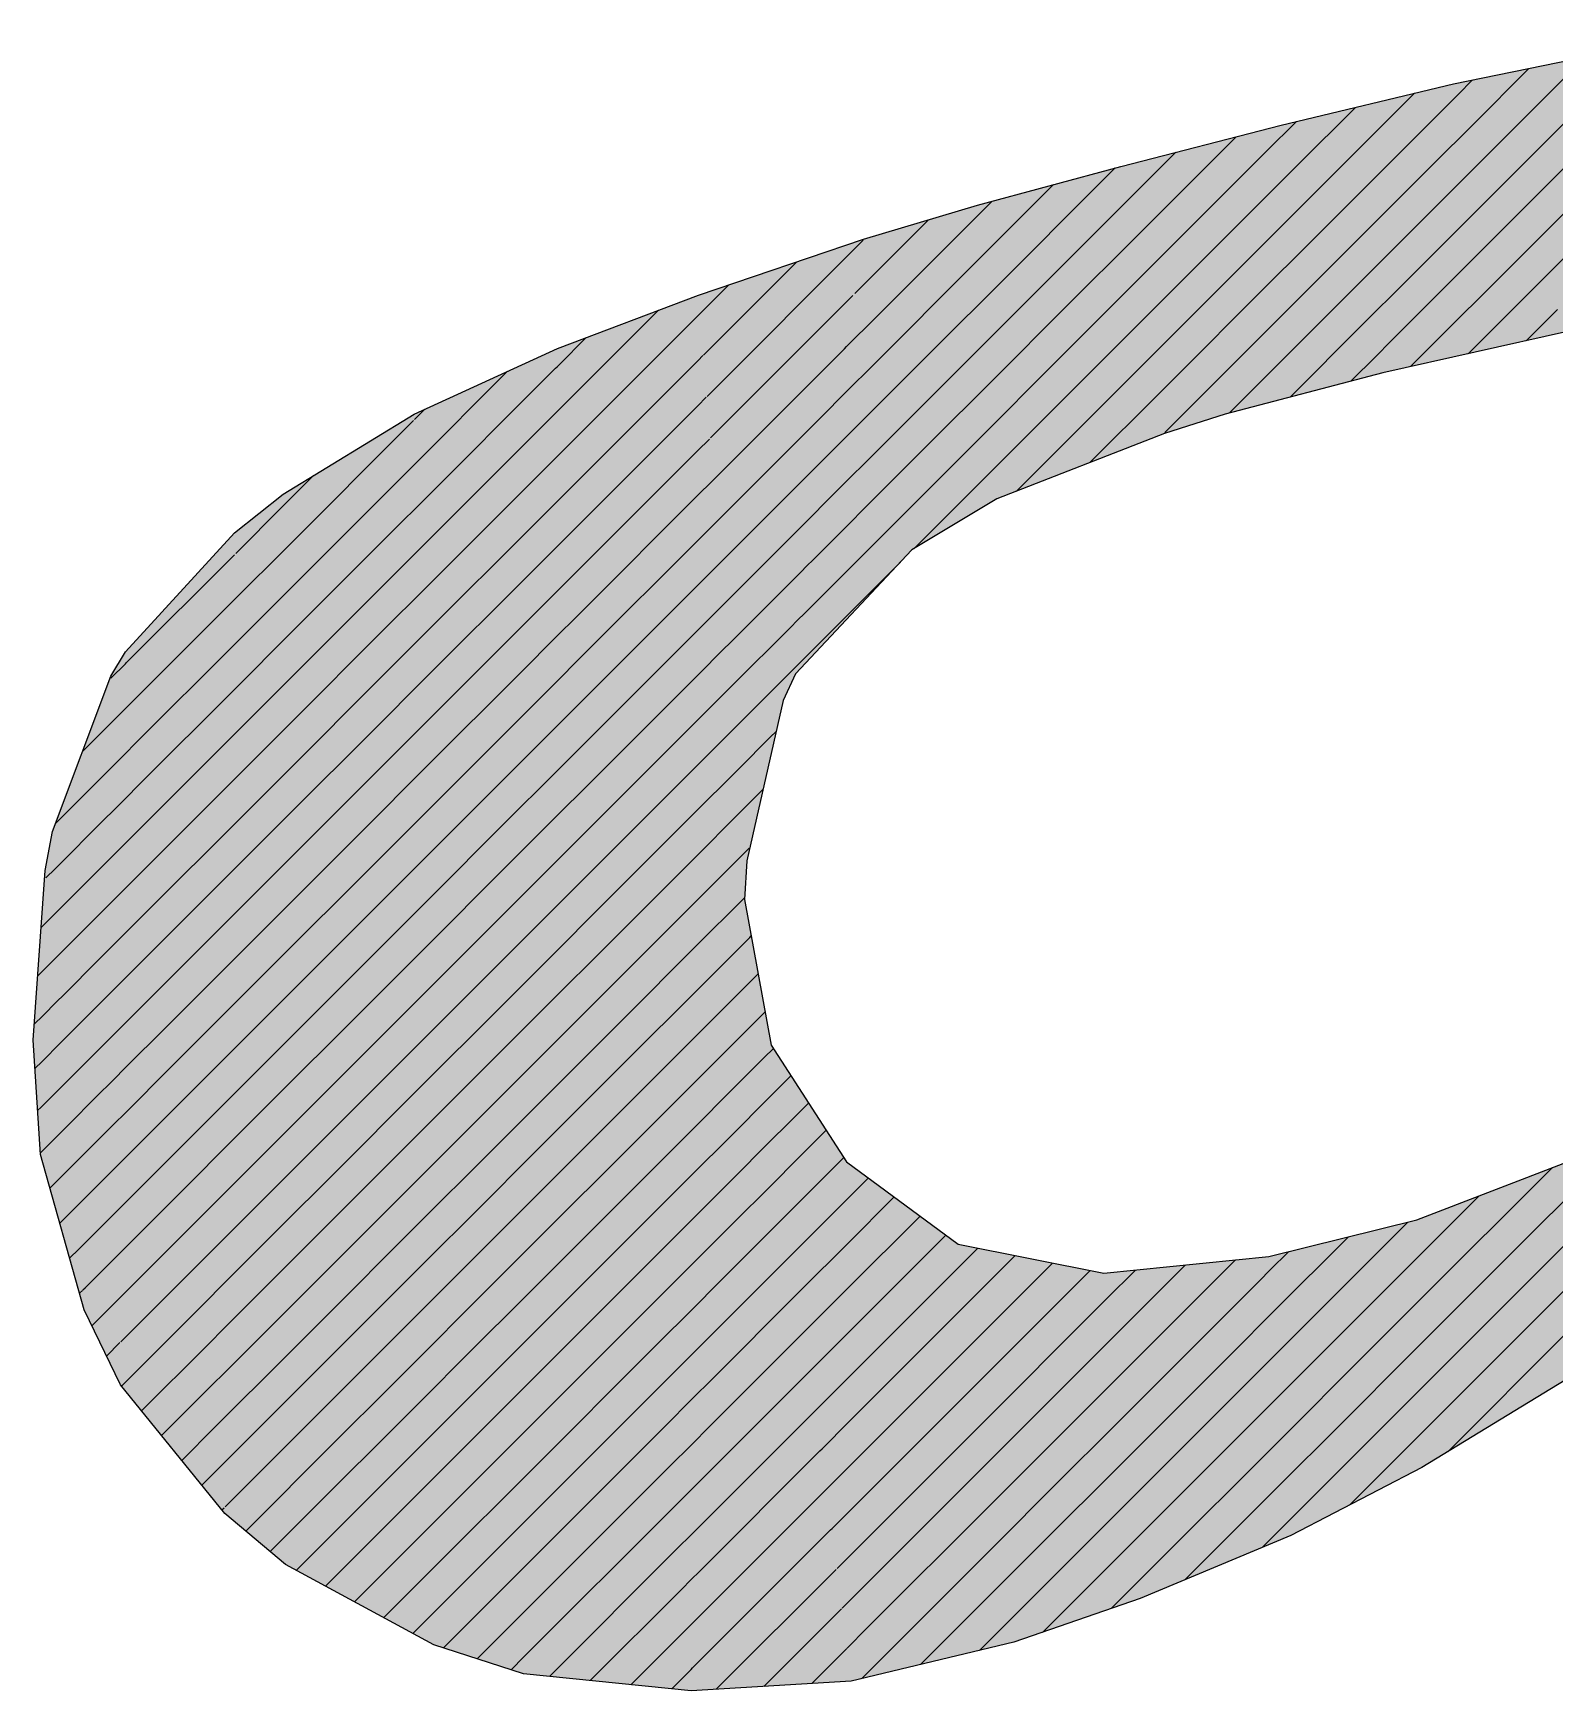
# Model space of a CAD drawing. Extents: x 0 to 13080, y 0 to 6750.
# Drawn here: x 12336.65 to 12354.63, y 1047.2 to 1066.78 of the extents above; entities that cross this region are included whole.
import ezdxf

# ---------------------------------------------------------------- set-up
doc = ezdxf.new("R2010")
doc.units = 0
doc.header["$MEASUREMENT"] = 0
doc.layers.add('MTH-CARIMBO-TXT1', color=1, linetype='CONTINUOUS')

msp = doc.modelspace()

# ---------------------------------------------------------------- linework, layer by layer
at = {"layer": 'MTH-CARIMBO-TXT1', "linetype": 'Continuous'}
for p, q in [((12353.483965, 1066.058588), (12353.653641, 1066.228264)), ((12353.651251, 1065.695543), (12354.319953, 1066.364246)), ((12353.818536, 1065.332499), (12354.829843, 1066.343806)), ((12351.740804, 1064.845757), (12352.966887, 1066.07184)), ((12353.368983, 1065.943606), (12353.483965, 1066.058588)), ((12351.586124, 1065.221407), (12352.269601, 1065.904884)), ((12351.895483, 1064.470106), (12353.368983, 1065.943606)), ((12353.985821, 1064.969454), (12354.820201, 1065.803833)), ((12351.431445, 1065.597058), (12351.572315, 1065.737928)), ((12353.198099, 1065.242392), (12353.651251, 1065.695543)), ((12349.641214, 1064.337158), (12350.862416, 1065.558359)), ((12349.715792, 1063.881405), (12351.307631, 1065.473244)), ((12351.307631, 1065.473244), (12351.3583, 1065.523913)), ((12351.3583, 1065.523913), (12351.431445, 1065.597058)), ((12349.566637, 1064.79291), (12350.148094, 1065.374367)), ((12351.231242, 1064.866525), (12351.586124, 1065.221407)), ((12352.050163, 1064.094456), (12353.198099, 1065.242392)), ((12353.027215, 1064.541178), (12353.818536, 1065.332499)), ((12354.153107, 1064.606409), (12354.810558, 1065.263861)), ((12347.880599, 1063.637202), (12349.432556, 1065.189159)), ((12347.84771, 1064.134644), (12348.704894, 1064.991827)), ((12350.985405, 1064.620689), (12351.231242, 1064.866525)), ((12351.104184, 1064.209137), (12351.740804, 1064.845757)), ((12352.856331, 1063.839963), (12353.985821, 1064.969454)), ((12347.778028, 1064.595291), (12347.814822, 1064.632085)), ((12347.814822, 1064.632085), (12347.977232, 1064.794495)), ((12349.21301, 1064.439283), (12349.566637, 1064.79291)), ((12354.320392, 1064.243364), (12354.800916, 1064.723888)), ((12346.532445, 1063.880039), (12347.228378, 1064.575972)), ((12346.604112, 1063.421375), (12347.778028, 1064.595291)), ((12347.913488, 1063.139761), (12349.21301, 1064.439283)), ((12349.79037, 1063.425653), (12350.985405, 1064.620689)), ((12350.977126, 1063.551748), (12351.895483, 1064.470106)), ((12352.204843, 1063.718805), (12353.027215, 1064.541178)), ((12352.685447, 1063.138749), (12354.153107, 1064.606409)), ((12344.612465, 1062.490389), (12346.457294, 1064.335217)), ((12348.898512, 1063.594455), (12349.641214, 1064.337158)), ((12352.919373, 1062.842345), (12354.320392, 1064.243364)), ((12344.570542, 1062.978796), (12345.672499, 1064.080753)), ((12347.653515, 1063.940449), (12347.84771, 1064.134644)), ((12350.66318, 1063.768133), (12351.104184, 1064.209137)), ((12350.850067, 1062.89436), (12352.050163, 1064.094456)), ((12354.487677, 1063.88032), (12354.791274, 1064.183916)), ((12346.359386, 1063.70698), (12346.532445, 1063.880039)), ((12346.675778, 1062.962711), (12347.653515, 1063.940449)), ((12348.584014, 1062.749627), (12349.715792, 1063.881405)), ((12352.359522, 1063.343155), (12352.856331, 1063.839963)), ((12353.60251, 1062.995152), (12354.487677, 1063.88032)), ((12344.528618, 1063.467202), (12344.871111, 1063.809695)), ((12344.654388, 1062.001982), (12346.33491, 1063.682503)), ((12349.864947, 1062.9699), (12350.66318, 1063.768133)), ((12350.781506, 1062.295469), (12352.204843, 1063.718805)), ((12342.913703, 1062.382617), (12344.040607, 1063.509521)), ((12344.508458, 1063.447042), (12344.526668, 1063.465252)), ((12347.529003, 1063.285606), (12347.880599, 1063.637202)), ((12347.946376, 1062.64232), (12348.898512, 1063.594455)), ((12350.340954, 1062.915577), (12350.977126, 1063.551748)), ((12354.285647, 1063.147959), (12354.654963, 1063.517275)), ((12342.961676, 1061.90026), (12344.508458, 1063.447042)), ((12346.261047, 1063.07831), (12346.604112, 1063.421375)), ((12346.747444, 1062.504047), (12347.529003, 1063.285606)), ((12348.269516, 1061.904799), (12349.79037, 1063.425653)), ((12351.499661, 1062.483294), (12352.359522, 1063.343155)), ((12342.865729, 1062.864973), (12343.186186, 1063.18543)), ((12346.234548, 1063.051812), (12346.261047, 1063.07831)), ((12347.404491, 1062.630764), (12347.913488, 1063.139761)), ((12352.514202, 1062.967504), (12352.685447, 1063.138749)), ((12342.841119, 1062.840364), (12342.865729, 1062.864973)), ((12343.00965, 1061.417904), (12344.505677, 1062.91393)), ((12344.505677, 1062.91393), (12344.564266, 1062.97252)), ((12344.696312, 1061.513575), (12346.212526, 1063.029789)), ((12346.162707, 1062.449641), (12346.675778, 1062.962711)), ((12346.212526, 1063.029789), (12346.234548, 1063.051812)), ((12348.262304, 1061.367257), (12349.864947, 1062.9699)), ((12349.939525, 1062.514148), (12350.340954, 1062.915577)), ((12350.018728, 1062.063021), (12350.850067, 1062.89436)), ((12352.217817, 1062.671119), (12352.514202, 1062.967504)), ((12341.164233, 1061.693807), (12342.257416, 1062.78699)), ((12341.172471, 1061.171716), (12342.824413, 1062.823658)), ((12342.824413, 1062.823658), (12342.841119, 1062.840364)), ((12347.979265, 1062.144878), (12348.584014, 1062.749627)), ((12344.502895, 1062.380819), (12344.601864, 1062.479788)), ((12346.064368, 1061.820971), (12346.747444, 1062.504047)), ((12346.81911, 1062.045384), (12347.404491, 1062.630764)), ((12347.279978, 1061.975922), (12347.946376, 1062.64232)), ((12349.13356, 1061.708183), (12349.939525, 1062.514148)), ((12341.155995, 1062.215899), (12341.27962, 1062.339524)), ((12342.768416, 1062.23733), (12342.827163, 1062.296077)), ((12342.827163, 1062.296077), (12342.913703, 1062.382617)), ((12343.057624, 1060.935548), (12344.502895, 1062.380819)), ((12344.738235, 1061.025169), (12346.090142, 1062.377075)), ((12346.090142, 1062.377075), (12346.123078, 1062.410011)), ((12346.123078, 1062.410011), (12346.162707, 1062.449641)), ((12339.608106, 1060.66801), (12341.146432, 1062.206336)), ((12341.18071, 1060.649624), (12342.768416, 1062.23733)), ((12347.155466, 1061.321079), (12347.979265, 1062.144878)), ((12342.813207, 1061.751791), (12342.961676, 1061.90026)), ((12344.500114, 1061.847707), (12344.639462, 1061.987056)), ((12345.966029, 1061.192302), (12346.81911, 1062.045384)), ((12346.890777, 1061.58672), (12347.279978, 1061.975922)), ((12348.012154, 1061.647437), (12348.269516, 1061.904799)), ((12341.079668, 1061.609243), (12341.164233, 1061.693807)), ((12342.712418, 1061.651002), (12342.813207, 1061.751791)), ((12343.105598, 1060.453192), (12344.500114, 1061.847707)), ((12344.780158, 1060.536762), (12345.967758, 1061.724361)), ((12345.967758, 1061.724361), (12346.011607, 1061.76821)), ((12346.011607, 1061.76821), (12346.064368, 1061.820971)), ((12339.606906, 1061.19714), (12339.96512, 1061.555354)), ((12339.609306, 1060.13888), (12341.079668, 1061.609243)), ((12341.188948, 1060.127532), (12342.712418, 1061.651002)), ((12344.497332, 1061.314596), (12344.67706, 1061.494324)), ((12344.67706, 1061.494324), (12344.696312, 1061.513575)), ((12345.867689, 1060.563633), (12346.890777, 1061.58672)), ((12347.054279, 1060.689562), (12348.012154, 1061.647437)), ((12342.799251, 1061.207505), (12343.00965, 1061.417904)), ((12343.153572, 1059.970836), (12344.497332, 1061.314596)), ((12346.962443, 1061.128056), (12347.155466, 1061.321079)), ((12339.045091, 1060.635326), (12339.606906, 1061.19714)), ((12341.012905, 1061.012149), (12341.172471, 1061.171716)), ((12342.656421, 1061.064674), (12342.799251, 1061.207505)), ((12345.76935, 1059.934963), (12346.962443, 1061.128056)), ((12345.845374, 1061.071648), (12345.900136, 1061.12641)), ((12345.900136, 1061.12641), (12345.966029, 1061.192302)), ((12339.610505, 1059.60975), (12341.012905, 1061.012149)), ((12341.197186, 1059.60544), (12342.656421, 1061.064674)), ((12342.785295, 1060.663219), (12343.057624, 1060.935548)), ((12344.494551, 1060.781484), (12344.714658, 1061.001591)), ((12344.714658, 1061.001591), (12344.738235, 1061.025169)), ((12344.822082, 1060.048355), (12345.845374, 1061.071648)), ((12343.201546, 1059.48848), (12344.494551, 1060.781484)), ((12337.757266, 1059.347501), (12339.030585, 1060.620819)), ((12339.070062, 1060.129966), (12339.608106, 1060.66801)), ((12340.946141, 1060.415055), (12341.18071, 1060.649624)), ((12342.600423, 1060.478347), (12342.785295, 1060.663219)), ((12344.752256, 1060.508859), (12344.780158, 1060.536762)), ((12345.671011, 1059.306294), (12346.89649, 1060.531773)), ((12345.788666, 1060.484609), (12345.867689, 1060.563633)), ((12339.611705, 1059.080619), (12340.946141, 1060.415055)), ((12341.205424, 1059.083348), (12342.600423, 1060.478347)), ((12342.771339, 1060.118933), (12343.105598, 1060.453192)), ((12344.491769, 1060.248373), (12344.752256, 1060.508859)), ((12344.864005, 1059.559948), (12345.72299, 1060.418934)), ((12345.72299, 1060.418934), (12345.788666, 1060.484609)), ((12339.025281, 1060.085186), (12339.070062, 1060.129966)), ((12339.095033, 1059.624607), (12339.609306, 1060.13888)), ((12340.879377, 1059.817961), (12341.188948, 1060.127532)), ((12342.544426, 1059.892019), (12342.771339, 1060.118933)), ((12343.24952, 1059.006123), (12344.491769, 1060.248373)), ((12337.812174, 1058.872079), (12339.025281, 1060.085186)), ((12342.757383, 1059.574647), (12343.153572, 1059.970836)), ((12344.488988, 1059.715261), (12344.789854, 1060.016127)), ((12344.789854, 1060.016127), (12344.822082, 1060.048355)), ((12345.677195, 1059.842808), (12345.76935, 1059.934963)), ((12339.612905, 1058.551489), (12340.879377, 1059.817961)), ((12341.213662, 1058.561256), (12342.544426, 1059.892019)), ((12344.905928, 1059.071541), (12345.600606, 1059.76622)), ((12345.600606, 1059.76622), (12345.677195, 1059.842808)), ((12337.867082, 1058.396656), (12339.019978, 1059.549552)), ((12339.019978, 1059.549552), (12339.095033, 1059.624607)), ((12339.120003, 1059.119247), (12339.610505, 1059.60975)), ((12340.812614, 1059.220868), (12341.197186, 1059.60544)), ((12342.488428, 1059.305691), (12342.757383, 1059.574647)), ((12343.297494, 1058.523767), (12344.488988, 1059.715261)), ((12344.827452, 1059.523395), (12344.864005, 1059.559948)), ((12337.741901, 1059.332136), (12337.757266, 1059.347501)), ((12342.743427, 1059.030361), (12343.201546, 1059.48848)), ((12344.486206, 1059.18215), (12344.827452, 1059.523395)), ((12337.571126, 1059.16136), (12337.741901, 1059.332136)), ((12339.614105, 1058.022359), (12340.812614, 1059.220868)), ((12341.2219, 1058.039164), (12342.488428, 1059.305691)), ((12343.345468, 1058.041411), (12344.486206, 1059.18215)), ((12345.478223, 1059.113506), (12345.565724, 1059.201007)), ((12345.565724, 1059.201007), (12345.671011, 1059.306294)), ((12337.92199, 1057.921234), (12339.014675, 1059.013919)), ((12339.014675, 1059.013919), (12339.120003, 1059.119247)), ((12339.144974, 1058.613888), (12339.611705, 1059.080619)), ((12340.74585, 1058.623774), (12341.205424, 1059.083348)), ((12342.43243, 1058.719364), (12342.743427, 1059.030361)), ((12342.729471, 1058.486074), (12343.24952, 1059.006123)), ((12344.483425, 1058.649038), (12344.86505, 1059.030663)), ((12344.86505, 1059.030663), (12344.905928, 1059.071541)), ((12344.947852, 1058.583135), (12345.478223, 1059.113506)), ((12337.578292, 1058.638196), (12337.738366, 1058.79827)), ((12337.738366, 1058.79827), (12337.812174, 1058.872079)), ((12337.237752, 1058.297657), (12337.546368, 1058.606273)), ((12337.546368, 1058.606273), (12337.578292, 1058.638196)), ((12339.009372, 1058.478286), (12339.144974, 1058.613888)), ((12339.615305, 1057.493229), (12340.74585, 1058.623774)), ((12340.679087, 1058.02668), (12341.213662, 1058.561256)), ((12341.230138, 1057.517072), (12342.43243, 1058.719364)), ((12343.393442, 1057.559055), (12344.483425, 1058.649038)), ((12344.902648, 1058.537931), (12344.947852, 1058.583135)), ((12337.73483, 1058.264404), (12337.867082, 1058.396656)), ((12337.976898, 1057.445812), (12339.009372, 1058.478286)), ((12339.169945, 1058.108529), (12339.612905, 1058.551489)), ((12342.376433, 1058.133036), (12342.729471, 1058.486074)), ((12342.715515, 1057.941788), (12343.297494, 1058.523767)), ((12344.480644, 1058.115927), (12344.902648, 1058.537931)), ((12344.989775, 1058.094728), (12345.355839, 1058.460792)), ((12345.355839, 1058.460792), (12345.430687, 1058.53564)), ((12337.585459, 1058.115033), (12337.73483, 1058.264404)), ((12336.919554, 1057.449128), (12337.523034, 1058.052608)), ((12337.523034, 1058.052608), (12337.585459, 1058.115033)), ((12339.004068, 1057.942652), (12339.169945, 1058.108529)), ((12339.194915, 1057.603169), (12339.614105, 1058.022359)), ((12339.616505, 1056.964098), (12340.679087, 1058.02668)), ((12340.612323, 1057.429586), (12341.2219, 1058.039164)), ((12341.238377, 1056.99498), (12342.376433, 1058.133036)), ((12342.701559, 1057.397502), (12343.345468, 1058.041411)), ((12343.441416, 1057.076699), (12344.480644, 1058.115927)), ((12344.477862, 1057.582815), (12344.940246, 1058.045199)), ((12344.940246, 1058.045199), (12344.989775, 1058.094728)), ((12337.731295, 1057.730539), (12337.92199, 1057.921234)), ((12338.031806, 1056.97039), (12339.004068, 1057.942652)), ((12342.320435, 1057.546708), (12342.715515, 1057.941788)), ((12345.031698, 1057.606321), (12345.233455, 1057.808078)), ((12345.233455, 1057.808078), (12345.274708, 1057.84933)), ((12337.499699, 1057.498943), (12337.592625, 1057.59187)), ((12337.592625, 1057.59187), (12337.731295, 1057.730539)), ((12338.998765, 1057.407019), (12339.194915, 1057.603169)), ((12343.48939, 1056.594343), (12344.477862, 1057.582815)), ((12344.977844, 1057.552467), (12345.031698, 1057.606321)), ((12336.911655, 1056.910899), (12337.499699, 1057.498943)), ((12337.727759, 1057.196673), (12337.976898, 1057.445812)), ((12338.086714, 1056.494968), (12338.998765, 1057.407019)), ((12339.219886, 1057.09781), (12339.615305, 1057.493229)), ((12339.617705, 1056.434968), (12340.612323, 1057.429586)), ((12340.545559, 1056.832493), (12341.230138, 1057.517072)), ((12341.246615, 1056.472888), (12342.320435, 1057.546708)), ((12342.264438, 1056.960381), (12342.701559, 1057.397502)), ((12342.687603, 1056.853216), (12343.393442, 1057.559055)), ((12344.475081, 1057.049703), (12344.977844, 1057.552467)), ((12337.599792, 1057.068706), (12337.727759, 1057.196673)), ((12337.476365, 1056.945279), (12337.599792, 1057.068706)), ((12338.993462, 1056.871385), (12339.219886, 1057.09781)), ((12340.478796, 1056.235399), (12341.238377, 1056.99498)), ((12342.673647, 1056.30893), (12343.441416, 1057.076699)), ((12343.537364, 1056.111987), (12344.475081, 1057.049703)), ((12344.472299, 1056.516592), (12345.015442, 1057.059735)), ((12345.015442, 1057.059735), (12345.073622, 1057.117914)), ((12345.073622, 1057.117914), (12345.111071, 1057.155364)), ((12336.804415, 1056.803659), (12336.911655, 1056.910899)), ((12336.944485, 1056.413399), (12337.476365, 1056.945279)), ((12337.724224, 1056.662807), (12338.031806, 1056.97039)), ((12338.141622, 1056.019546), (12338.993462, 1056.871385)), ((12339.244857, 1056.592451), (12339.616505, 1056.964098)), ((12339.618904, 1055.905838), (12340.545559, 1056.832493)), ((12341.254853, 1055.950796), (12342.264438, 1056.960381)), ((12342.20844, 1056.374053), (12342.687603, 1056.853216)), ((12337.606959, 1056.545543), (12337.724224, 1056.662807)), ((12342.659691, 1055.764644), (12343.48939, 1056.594343)), ((12336.847487, 1056.316401), (12336.944485, 1056.413399)), ((12337.45303, 1056.391614), (12337.606959, 1056.545543)), ((12337.720688, 1056.128942), (12338.086714, 1056.494968)), ((12338.988158, 1056.335752), (12339.244857, 1056.592451)), ((12339.269828, 1056.087091), (12339.617705, 1056.434968)), ((12340.412032, 1055.638305), (12341.246615, 1056.472888)), ((12343.585338, 1055.62963), (12344.472299, 1056.516592)), ((12344.469518, 1055.98348), (12345.05304, 1056.567003)), ((12336.748432, 1056.217346), (12336.785721, 1056.254635)), ((12336.785721, 1056.254635), (12336.847487, 1056.316401)), ((12336.977315, 1055.915898), (12337.45303, 1056.391614)), ((12338.19653, 1055.544123), (12338.988158, 1056.335752)), ((12339.620104, 1055.376708), (12340.478796, 1056.235399)), ((12341.263091, 1055.428704), (12342.20844, 1056.374053)), ((12342.152442, 1055.787725), (12342.673647, 1056.30893)), ((12337.429696, 1055.83795), (12337.614125, 1056.022379)), ((12337.614125, 1056.022379), (12337.720688, 1056.128942)), ((12337.717152, 1055.595076), (12338.141622, 1056.019546)), ((12338.982855, 1055.800119), (12339.269828, 1056.087091)), ((12342.645735, 1055.220358), (12343.537364, 1056.111987)), ((12345.017618, 1056.001251), (12345.115778, 1056.09941)), ((12345.115778, 1056.09941), (12345.133469, 1056.117102)), ((12336.776498, 1055.715082), (12336.89056, 1055.829144)), ((12336.89056, 1055.829144), (12336.977315, 1055.915898)), ((12337.010144, 1055.418398), (12337.429696, 1055.83795)), ((12339.294798, 1055.581732), (12339.618904, 1055.905838)), ((12340.345268, 1055.041211), (12341.254853, 1055.950796)), ((12343.633312, 1055.147274), (12344.469518, 1055.98348)), ((12344.466736, 1055.450369), (12345.017618, 1056.001251)), ((12336.707637, 1055.646221), (12336.776498, 1055.715082)), ((12338.251438, 1055.068701), (12338.982855, 1055.800119)), ((12339.621304, 1054.847577), (12340.412032, 1055.638305)), ((12341.271329, 1054.906612), (12342.152442, 1055.787725)), ((12342.096445, 1055.201398), (12342.659691, 1055.764644)), ((12342.631779, 1054.676071), (12343.585338, 1055.62963)), ((12344.979239, 1055.432542), (12345.179533, 1055.632836)), ((12345.179533, 1055.632836), (12345.215633, 1055.668936)), ((12337.406361, 1055.284285), (12337.621292, 1055.499216)), ((12337.621292, 1055.499216), (12337.717152, 1055.595076)), ((12337.713617, 1055.061211), (12338.19653, 1055.544123)), ((12338.977552, 1055.264485), (12339.294798, 1055.581732)), ((12340.278505, 1054.444118), (12341.263091, 1055.428704)), ((12343.681286, 1054.664918), (12344.466736, 1055.450369)), ((12344.463955, 1054.917257), (12344.979239, 1055.432542)), ((12336.767274, 1055.175528), (12336.933632, 1055.341886)), ((12336.933632, 1055.341886), (12337.010144, 1055.418398)), ((12337.042974, 1054.920898), (12337.406361, 1055.284285)), ((12338.306346, 1054.593279), (12338.977552, 1055.264485)), ((12339.319769, 1055.076372), (12339.620104, 1055.376708)), ((12336.666842, 1055.075096), (12336.767274, 1055.175528)), ((12337.628459, 1054.976052), (12337.713617, 1055.061211)), ((12337.710081, 1054.527345), (12338.251438, 1055.068701)), ((12338.972248, 1054.728852), (12339.319769, 1055.076372)), ((12339.622504, 1054.318447), (12340.345268, 1055.041211)), ((12341.279567, 1054.38452), (12342.096445, 1055.201398)), ((12342.040447, 1054.61507), (12342.645735, 1055.220358)), ((12342.617823, 1054.131785), (12343.633312, 1055.147274)), ((12344.94086, 1054.863833), (12345.243289, 1055.166261)), ((12345.243289, 1055.166261), (12345.297797, 1055.220769)), ((12336.758051, 1054.635975), (12336.976705, 1054.854628)), ((12336.976705, 1054.854628), (12337.042974, 1054.920898)), ((12337.383027, 1054.73062), (12337.628459, 1054.976052)), ((12339.34474, 1054.571013), (12339.621304, 1054.847577)), ((12340.211741, 1053.847024), (12341.271329, 1054.906612)), ((12343.729259, 1054.182562), (12344.463955, 1054.917257)), ((12344.461173, 1054.384146), (12344.94086, 1054.863833)), ((12336.674464, 1054.552388), (12336.758051, 1054.635975)), ((12337.075804, 1054.423398), (12337.383027, 1054.73062)), ((12338.361253, 1054.117857), (12338.972248, 1054.728852)), ((12341.98445, 1054.028742), (12342.631779, 1054.676071)), ((12342.603867, 1053.587499), (12343.681286, 1054.664918)), ((12344.902481, 1054.295123), (12345.307044, 1054.699687)), ((12345.307044, 1054.699687), (12345.377167, 1054.769809)), ((12345.377167, 1054.769809), (12345.395368, 1054.78801)), ((12337.359692, 1054.176956), (12337.635625, 1054.452889)), ((12337.635625, 1054.452889), (12337.710081, 1054.527345)), ((12337.706546, 1053.993479), (12338.306346, 1054.593279)), ((12338.966945, 1054.193218), (12339.34474, 1054.571013)), ((12339.623704, 1053.789317), (12340.278505, 1054.444118)), ((12341.287805, 1053.862428), (12342.040447, 1054.61507)), ((12345.436492, 1054.298804), (12345.603472, 1054.465784)), ((12336.748828, 1054.096422), (12337.019777, 1054.367371)), ((12337.019777, 1054.367371), (12337.075804, 1054.423398)), ((12339.36971, 1054.065654), (12339.622504, 1054.318447)), ((12340.144977, 1053.24993), (12341.279567, 1054.38452)), ((12343.777233, 1053.700206), (12344.461173, 1054.384146)), ((12344.458392, 1053.851034), (12344.902481, 1054.295123)), ((12345.3708, 1054.233112), (12345.436492, 1054.298804)), ((12336.706284, 1054.053878), (12336.748828, 1054.096422)), ((12337.108634, 1053.925898), (12337.359692, 1054.176956)), ((12337.70301, 1053.459614), (12338.361253, 1054.117857)), ((12338.416161, 1053.642435), (12338.966945, 1054.193218)), ((12338.961642, 1053.657585), (12339.36971, 1054.065654)), ((12341.928452, 1053.442415), (12342.617823, 1054.131785)), ((12342.589911, 1053.043213), (12343.729259, 1054.182562)), ((12344.864102, 1053.726414), (12345.3708, 1054.233112)), ((12345.495817, 1053.827799), (12345.811576, 1054.143558)), ((12336.739605, 1053.556869), (12337.06285, 1053.880113)), ((12337.06285, 1053.880113), (12337.108634, 1053.925898)), ((12337.336358, 1053.623291), (12337.642792, 1053.929725)), ((12337.642792, 1053.929725), (12337.706546, 1053.993479)), ((12340.078214, 1052.652837), (12341.287805, 1053.862428)), ((12341.296044, 1053.340336), (12341.98445, 1054.028742)), ((12338.471069, 1053.167013), (12338.961642, 1053.657585)), ((12339.394681, 1053.560294), (12339.623704, 1053.789317)), ((12339.624904, 1053.260187), (12340.211741, 1053.847024)), ((12342.575954, 1052.498927), (12343.777233, 1053.700206)), ((12343.825207, 1053.21785), (12344.458392, 1053.851034)), ((12344.45561, 1053.317923), (12344.864102, 1053.726414)), ((12344.825723, 1053.157705), (12345.434555, 1053.766537)), ((12345.434555, 1053.766537), (12345.495817, 1053.827799)), ((12345.555142, 1053.356794), (12346.019681, 1053.821333)), ((12337.141464, 1053.428398), (12337.336358, 1053.623291)), ((12337.699475, 1052.925748), (12338.416161, 1053.642435)), ((12338.956339, 1053.121952), (12339.394681, 1053.560294)), ((12341.872454, 1052.856087), (12342.603867, 1053.587499)), ((12345.614467, 1052.885789), (12346.227785, 1053.499107)), ((12336.851424, 1053.138357), (12337.105922, 1053.392856)), ((12337.105922, 1053.392856), (12337.141464, 1053.428398)), ((12337.313023, 1053.069627), (12337.649958, 1053.406562)), ((12337.649958, 1053.406562), (12337.70301, 1053.459614)), ((12340.01145, 1052.055743), (12341.296044, 1053.340336)), ((12341.304282, 1052.818244), (12341.928452, 1053.442415)), ((12343.873181, 1052.735494), (12344.45561, 1053.317923)), ((12344.787344, 1052.588996), (12345.498311, 1053.299963)), ((12345.498311, 1053.299963), (12345.555142, 1053.356794)), ((12353.015833, 1051.801873), (12354.59582, 1053.381861)), ((12337.174294, 1052.930898), (12337.313023, 1053.069627)), ((12337.695939, 1052.391882), (12338.471069, 1053.167013)), ((12338.525977, 1052.69159), (12338.956339, 1053.121952)), ((12339.419652, 1053.054935), (12339.624904, 1053.260187)), ((12339.626103, 1052.731056), (12340.144977, 1053.24993)), ((12342.561998, 1051.954641), (12343.825207, 1053.21785)), ((12344.452829, 1052.784811), (12344.825723, 1053.157705)), ((12346.262958, 1053.00395), (12346.518302, 1053.259294)), ((12336.967838, 1052.724441), (12337.148995, 1052.905598)), ((12337.148995, 1052.905598), (12337.174294, 1052.930898)), ((12337.289689, 1052.515962), (12337.657125, 1052.883398)), ((12337.657125, 1052.883398), (12337.699475, 1052.925748)), ((12338.951035, 1052.586318), (12339.419652, 1053.054935)), ((12341.816457, 1052.269759), (12342.589911, 1053.043213)), ((12345.562066, 1052.833388), (12345.614467, 1052.885789)), ((12345.673792, 1052.414784), (12346.262958, 1053.00395)), ((12346.267869, 1052.478531), (12346.823242, 1053.033904)), ((12353.005634, 1052.322005), (12353.730545, 1053.046915)), ((12354.392294, 1052.648005), (12354.770001, 1053.025712)), ((12337.692404, 1051.858017), (12338.525977, 1052.69159)), ((12339.444622, 1052.549575), (12339.626103, 1052.731056)), ((12339.944686, 1051.458649), (12341.304282, 1052.818244)), ((12341.31252, 1052.296152), (12341.872454, 1052.856087)), ((12342.548042, 1051.410355), (12343.873181, 1052.735494)), ((12343.921155, 1052.253137), (12344.452829, 1052.784811)), ((12344.748964, 1052.020286), (12345.562066, 1052.833388)), ((12346.272779, 1051.953111), (12347.128182, 1052.808513)), ((12351.337793, 1051.184494), (12352.889932, 1052.736633)), ((12337.207124, 1052.433398), (12337.289689, 1052.515962)), ((12338.580885, 1052.216168), (12338.951035, 1052.586318)), ((12338.945732, 1052.050685), (12339.444622, 1052.549575)), ((12339.627303, 1052.201926), (12340.078214, 1052.652837)), ((12341.760459, 1051.683432), (12342.575954, 1052.498927)), ((12344.450048, 1052.2517), (12344.787344, 1052.588996)), ((12346.27769, 1051.427691), (12347.433121, 1052.583123)), ((12351.299301, 1051.676332), (12352.186668, 1052.563699)), ((12353.026031, 1051.281742), (12354.392294, 1052.648005)), ((12353.910176, 1051.635557), (12354.764042, 1052.489423)), ((12337.084252, 1052.310525), (12337.192067, 1052.41834)), ((12337.192067, 1052.41834), (12337.207124, 1052.433398)), ((12337.266354, 1051.962297), (12337.664292, 1052.360235)), ((12337.664292, 1052.360235), (12337.695939, 1052.391882)), ((12339.877923, 1050.861555), (12341.31252, 1052.296152)), ((12344.710585, 1051.451577), (12345.625822, 1052.366814)), ((12345.625822, 1052.366814), (12345.673792, 1052.414784)), ((12345.733117, 1051.943779), (12346.267869, 1052.478531)), ((12347.612039, 1052.231711), (12347.810086, 1052.429758)), ((12347.677267, 1051.766609), (12348.252028, 1052.341369)), ((12349.43871, 1050.876401), (12350.854689, 1052.29238)), ((12351.26081, 1052.168171), (12351.483404, 1052.390765)), ((12352.697255, 1052.013626), (12353.005634, 1052.322005)), ((12337.688868, 1051.324151), (12338.580885, 1052.216168)), ((12339.469593, 1052.044216), (12339.627303, 1052.201926)), ((12341.320758, 1051.77406), (12341.816457, 1052.269759)), ((12342.534086, 1050.866068), (12343.921155, 1052.253137)), ((12343.969129, 1051.770781), (12344.450048, 1052.2517)), ((12346.2826, 1050.902272), (12347.487546, 1052.107217)), ((12347.487546, 1052.107217), (12347.612039, 1052.231711)), ((12347.742495, 1051.301506), (12348.69397, 1052.252981)), ((12347.807723, 1050.836404), (12349.135911, 1052.164593)), ((12349.331932, 1051.830283), (12349.672313, 1052.170664)), ((12349.385321, 1051.353342), (12350.263501, 1052.231522)), ((12351.140971, 1052.048332), (12351.26081, 1052.168171)), ((12337.200666, 1051.896609), (12337.23514, 1051.931083)), ((12337.239954, 1051.935897), (12337.266354, 1051.962297)), ((12338.635793, 1051.740746), (12338.945732, 1052.050685)), ((12338.940429, 1051.515051), (12339.469593, 1052.044216)), ((12339.628503, 1051.672796), (12340.01145, 1052.055743)), ((12341.704462, 1051.097104), (12342.561998, 1051.954641)), ((12344.447266, 1051.718588), (12344.748964, 1052.020286)), ((12344.672206, 1050.882868), (12345.689577, 1051.900239)), ((12345.689577, 1051.900239), (12345.733117, 1051.943779)), ((12345.792442, 1051.472774), (12346.272779, 1051.953111)), ((12349.492099, 1050.39946), (12351.140971, 1052.048332)), ((12351.376285, 1050.692655), (12352.697255, 1052.013626)), ((12353.428058, 1050.623108), (12354.758084, 1051.953134)), ((12337.347032, 1051.512645), (12337.671458, 1051.837071)), ((12337.671458, 1051.837071), (12337.692404, 1051.858017)), ((12337.69567, 1050.800623), (12338.635793, 1051.740746)), ((12339.811159, 1050.264462), (12341.320758, 1051.77406)), ((12342.52013, 1050.321782), (12343.969129, 1051.770781)), ((12344.017103, 1051.288425), (12344.447266, 1051.718588)), ((12347.315968, 1051.40531), (12347.677267, 1051.766609)), ((12349.190148, 1051.6885), (12349.331932, 1051.830283)), ((12352.343701, 1051.129742), (12353.015833, 1051.801873)), ((12338.690701, 1051.265324), (12338.940429, 1051.515051)), ((12338.935125, 1050.979418), (12339.494564, 1051.538857)), ((12339.494564, 1051.538857), (12339.628503, 1051.672796)), ((12341.328996, 1051.251969), (12341.760459, 1051.683432)), ((12347.87295, 1050.371302), (12349.190148, 1051.6885)), ((12350.821567, 1051.198598), (12351.299301, 1051.676332)), ((12353.03623, 1050.76161), (12353.910176, 1051.635557)), ((12337.519966, 1051.155249), (12337.678625, 1051.313908)), ((12339.629703, 1051.143666), (12339.944686, 1051.458649)), ((12341.648464, 1050.510776), (12342.548042, 1051.410355)), ((12344.444485, 1051.185477), (12344.710585, 1051.451577)), ((12344.633827, 1050.314159), (12345.753333, 1051.433665)), ((12345.753333, 1051.433665), (12345.792442, 1051.472774)), ((12345.851767, 1051.001769), (12346.27769, 1051.427691)), ((12346.287511, 1050.376852), (12347.315968, 1051.40531)), ((12349.01952, 1050.987542), (12349.385321, 1051.353342)), ((12353.360196, 1050.024916), (12354.752125, 1051.416845)), ((12337.933214, 1050.507837), (12338.690701, 1051.265324)), ((12339.519535, 1051.033497), (12339.629703, 1051.143666)), ((12339.744395, 1049.667368), (12341.328996, 1051.251969)), ((12342.506174, 1049.777496), (12344.017103, 1051.288425)), ((12344.065077, 1050.806069), (12344.444485, 1051.185477)), ((12347.144391, 1050.703402), (12347.742495, 1051.301506)), ((12349.545488, 1049.922519), (12350.821567, 1051.198598)), ((12350.502164, 1050.348865), (12351.337793, 1051.184494)), ((12351.414776, 1050.200817), (12352.343701, 1051.129742)), ((12351.990148, 1050.245859), (12353.026031, 1051.281742)), ((12338.745609, 1050.789902), (12338.935125, 1050.979418)), ((12338.929822, 1050.443785), (12339.519535, 1051.033497)), ((12341.337234, 1050.729877), (12341.704462, 1051.097104)), ((12344.595448, 1049.745449), (12345.817088, 1050.96709)), ((12345.817088, 1050.96709), (12345.851767, 1051.001769)), ((12347.938178, 1049.906199), (12349.01952, 1050.987542)), ((12338.170758, 1050.215051), (12338.745609, 1050.789902)), ((12339.630903, 1050.614535), (12339.877923, 1050.861555)), ((12339.677632, 1049.070274), (12341.337234, 1050.729877)), ((12341.592467, 1049.924449), (12342.534086, 1050.866068)), ((12342.492218, 1049.23321), (12344.065077, 1050.806069)), ((12344.441703, 1050.652365), (12344.672206, 1050.882868)), ((12345.911092, 1050.530764), (12346.2826, 1050.902272)), ((12346.972814, 1050.001495), (12347.807723, 1050.836404)), ((12348.848892, 1050.286584), (12349.43871, 1050.876401)), ((12351.636595, 1049.361975), (12353.03623, 1050.76161)), ((12338.924519, 1049.908151), (12339.544505, 1050.528138)), ((12339.544505, 1050.528138), (12339.630903, 1050.614535)), ((12344.113051, 1050.323713), (12344.441703, 1050.652365)), ((12345.880844, 1050.500516), (12345.911092, 1050.530764)), ((12346.292421, 1049.851433), (12347.144391, 1050.703402)), ((12350.182761, 1049.499131), (12351.376285, 1050.692655)), ((12353.046429, 1050.241479), (12353.428058, 1050.623108)), ((12338.800517, 1050.314479), (12338.929822, 1050.443785)), ((12341.345472, 1050.207785), (12341.648464, 1050.510776)), ((12344.557069, 1049.17674), (12345.880844, 1050.500516)), ((12345.970417, 1050.059759), (12346.287511, 1050.376852)), ((12346.801236, 1049.299587), (12347.87295, 1050.371302)), ((12348.678265, 1049.585625), (12349.492099, 1050.39946)), ((12349.598877, 1049.445578), (12350.502164, 1050.348865)), ((12338.408301, 1049.922264), (12338.800517, 1050.314479)), ((12339.632103, 1050.085405), (12339.811159, 1050.264462)), ((12339.761017, 1048.623329), (12341.345472, 1050.207785)), ((12341.536469, 1049.338121), (12342.52013, 1050.321782)), ((12342.478262, 1048.688924), (12344.113051, 1050.323713)), ((12344.438922, 1050.119254), (12344.633827, 1050.314159)), ((12348.003406, 1049.441097), (12348.848892, 1050.286584)), ((12349.863357, 1048.649398), (12351.414776, 1050.200817)), ((12351.453268, 1049.708979), (12351.990148, 1050.245859)), ((12352.200519, 1049.39557), (12353.046429, 1050.241479)), ((12338.919215, 1049.372518), (12339.569476, 1050.022778)), ((12339.569476, 1050.022778), (12339.632103, 1050.085405)), ((12344.161025, 1049.841357), (12344.438922, 1050.119254)), ((12344.518689, 1048.608031), (12345.9446, 1050.033941)), ((12345.9446, 1050.033941), (12345.970417, 1050.059759)), ((12346.297332, 1049.326013), (12346.972814, 1050.001495)), ((12338.645845, 1049.629478), (12338.855425, 1049.839057)), ((12338.855425, 1049.839057), (12338.924519, 1049.908151)), ((12341.35371, 1049.685693), (12341.592467, 1049.924449)), ((12341.480471, 1048.751793), (12342.506174, 1049.777496)), ((12342.464306, 1048.144638), (12344.161025, 1049.841357)), ((12344.43614, 1049.586142), (12344.595448, 1049.745449)), ((12346.029743, 1049.588754), (12346.292421, 1049.851433)), ((12346.629659, 1048.59768), (12347.938178, 1049.906199)), ((12348.507637, 1048.884667), (12349.545488, 1049.922519)), ((12339.594447, 1049.517419), (12339.633302, 1049.556275)), ((12339.633302, 1049.556275), (12339.744395, 1049.667368)), ((12340.105167, 1048.437149), (12341.35371, 1049.685693)), ((12344.208999, 1049.359001), (12344.43614, 1049.586142)), ((12344.48031, 1048.039322), (12346.008355, 1049.567366)), ((12346.008355, 1049.567366), (12346.029743, 1049.588754)), ((12348.068634, 1048.975995), (12348.678265, 1049.585625)), ((12350.255212, 1048.510923), (12351.453268, 1049.708979)), ((12338.883389, 1049.336691), (12338.910333, 1049.363635)), ((12339.164135, 1049.087108), (12339.594447, 1049.517419)), ((12342.45035, 1047.600352), (12344.208999, 1049.359001)), ((12346.458081, 1047.895773), (12348.003406, 1049.441097)), ((12348.337009, 1048.183709), (12349.598877, 1049.445578)), ((12349.652266, 1048.968636), (12350.182761, 1049.499131)), ((12351.49176, 1049.21714), (12351.636595, 1049.361975)), ((12340.449318, 1048.25097), (12341.361949, 1049.163601)), ((12341.361949, 1049.163601), (12341.536469, 1049.338121)), ((12341.424474, 1048.165466), (12342.492218, 1049.23321)), ((12344.433359, 1049.05303), (12344.557069, 1049.17674)), ((12346.089068, 1049.117749), (12346.297332, 1049.326013)), ((12346.302242, 1048.800593), (12346.801236, 1049.299587)), ((12351.168558, 1048.893939), (12351.49176, 1049.21714)), ((12339.452358, 1048.845), (12339.619417, 1049.01206)), ((12339.619417, 1049.01206), (12339.634502, 1049.027145)), ((12339.634502, 1049.027145), (12339.677632, 1049.070274)), ((12344.256973, 1048.876644), (12344.433359, 1049.05303)), ((12344.441931, 1047.470613), (12346.072111, 1049.100792)), ((12346.072111, 1049.100792), (12346.089068, 1049.117749)), ((12346.436408, 1047.343769), (12348.068634, 1048.975995)), ((12348.574029, 1047.8904), (12349.652266, 1048.968636)), ((12342.750431, 1047.370103), (12344.256973, 1048.876644)), ((12346.148393, 1048.646744), (12346.302242, 1048.800593)), ((12348.133862, 1048.510892), (12348.507637, 1048.884667)), ((12340.793468, 1048.06479), (12341.370187, 1048.641509)), ((12341.370187, 1048.641509), (12341.480471, 1048.751793)), ((12341.49771, 1047.708371), (12342.478262, 1048.688924)), ((12344.430577, 1048.519919), (12344.518689, 1048.608031)), ((12344.719956, 1047.218307), (12346.135866, 1048.634217)), ((12346.307153, 1048.275174), (12346.629659, 1048.59768)), ((12349.705655, 1048.491695), (12349.863357, 1048.649398)), ((12343.231915, 1047.321257), (12344.304947, 1048.394288)), ((12344.304947, 1048.394288), (12344.430577, 1048.519919)), ((12347.133116, 1047.510147), (12348.133862, 1048.510892)), ((12349.385122, 1048.171163), (12349.705655, 1048.491695)), ((12346.207718, 1048.175739), (12346.307153, 1048.275174)), ((12348.199089, 1048.04579), (12348.337009, 1048.183709)), ((12341.137618, 1047.87861), (12341.378425, 1048.119417)), ((12341.378425, 1048.119417), (12341.424474, 1048.165466)), ((12341.898163, 1047.578495), (12342.464306, 1048.144638)), ((12344.352921, 1047.911932), (12344.427796, 1047.986807)), ((12344.427796, 1047.986807), (12344.48031, 1048.039322)), ((12345.284501, 1047.252522), (12346.199622, 1048.167643)), ((12347.829824, 1047.676525), (12348.199089, 1048.04579)), ((12343.713399, 1047.27241), (12344.352921, 1047.911932)), ((12346.312063, 1047.749754), (12346.458081, 1047.895773)), ((12342.298616, 1047.448618), (12342.45035, 1047.600352)), ((12345.849046, 1047.286737), (12346.263377, 1047.701068)), ((12346.267043, 1047.704734), (12346.312063, 1047.749754)), ((12344.194883, 1047.223564), (12344.400895, 1047.429576)), ((12344.400895, 1047.429576), (12344.425015, 1047.453696)), ((12344.425015, 1047.453696), (12344.441931, 1047.470613))]:
    msp.add_line(p, q, dxfattribs=at)
for points in [[(12354.774728, 1063.257359), (12352.595563, 1062.769914), (12350.731803, 1062.282469), (12350.014972, 1062.053083), (12348.036519, 1061.278906), (12347.032956, 1060.676769), (12345.656642, 1059.214434), (12345.513275, 1058.899028), (12345.083177, 1057.006595), (12345.054504, 1056.547824), (12345.369909, 1054.82743), (12346.258779, 1053.451115), (12347.577748, 1052.476226), (12349.298141, 1052.132147), (12351.247921, 1052.332859), (12352.996988, 1052.762958), (12354.774728, 1053.451115), (12354.774728, 1063.257359), (12354.832074, 1066.468761), (12354.832074, 1067.214264)], [(12354.746055, 1050.870525), (12353.054334, 1049.838289), (12351.50598, 1049.035438), (12349.72824, 1048.289934), (12348.237232, 1047.773816), (12346.316126, 1047.315045), (12344.423693, 1047.200352), (12342.44524, 1047.401064), (12341.384331, 1047.745143), (12339.635264, 1048.691359), (12338.918433, 1049.293497), (12337.685484, 1050.813178), (12337.255386, 1051.702048), (12336.739268, 1053.537135), (12336.653248, 1054.884777), (12336.796614, 1056.891903), (12336.882634, 1057.350674), (12337.570791, 1059.185761), (12337.742831, 1059.472493), (12339.033126, 1060.877481), (12339.60659, 1061.336253), (12341.154945, 1062.282469), (12342.846665, 1063.056646), (12344.509712, 1063.687457), (12346.459492, 1064.346942), (12347.807134, 1064.748367), (12349.498854, 1065.207139), (12351.391287, 1065.694583), (12353.427086, 1066.182028), (12354.832074, 1066.468761)]]:
    msp.add_lwpolyline(points, dxfattribs=at)
for points in [[(12354.832074, 1066.468761), (12354.774728, 1063.257359), (12353.427086, 1066.182028)], [(12353.427086, 1066.182028), (12352.595563, 1062.769914), (12351.391287, 1065.694583)], [(12353.427086, 1066.182028), (12354.774728, 1063.257359), (12352.595563, 1062.769914)], [(12349.498854, 1065.207139), (12351.391287, 1065.694583), (12350.014972, 1062.053083)], [(12350.014972, 1062.053083), (12351.391287, 1065.694583), (12350.731803, 1062.282469)], [(12351.391287, 1065.694583), (12352.595563, 1062.769914), (12350.731803, 1062.282469)], [(12347.807134, 1064.748367), (12349.498854, 1065.207139), (12348.036519, 1061.278906)], [(12348.036519, 1061.278906), (12349.498854, 1065.207139), (12350.014972, 1062.053083)], [(12346.459492, 1064.346942), (12347.807134, 1064.748367), (12347.032956, 1060.676769)], [(12347.032956, 1060.676769), (12347.807134, 1064.748367), (12348.036519, 1061.278906)], [(12345.083177, 1057.006595), (12344.509712, 1063.687457), (12346.459492, 1064.346942)], [(12345.513275, 1058.899028), (12345.083177, 1057.006595), (12346.459492, 1064.346942)], [(12345.656642, 1059.214434), (12345.513275, 1058.899028), (12346.459492, 1064.346942)], [(12345.656642, 1059.214434), (12346.459492, 1064.346942), (12347.032956, 1060.676769)], [(12342.846665, 1063.056646), (12344.509712, 1063.687457), (12344.423693, 1047.200352)], [(12345.054504, 1056.547824), (12344.423693, 1047.200352), (12344.509712, 1063.687457)], [(12345.054504, 1056.547824), (12344.509712, 1063.687457), (12345.083177, 1057.006595)], [(12342.846665, 1063.056646), (12341.384331, 1047.745143), (12341.154945, 1062.282469)], [(12342.846665, 1063.056646), (12342.44524, 1047.401064), (12341.384331, 1047.745143)], [(12342.846665, 1063.056646), (12344.423693, 1047.200352), (12342.44524, 1047.401064)], [(12339.635264, 1048.691359), (12339.60659, 1061.336253), (12341.154945, 1062.282469)], [(12339.635264, 1048.691359), (12341.154945, 1062.282469), (12341.384331, 1047.745143)], [(12339.635264, 1048.691359), (12339.033126, 1060.877481), (12339.60659, 1061.336253)], [(12337.742831, 1059.472493), (12339.033126, 1060.877481), (12338.918433, 1049.293497)], [(12339.635264, 1048.691359), (12338.918433, 1049.293497), (12339.033126, 1060.877481)], [(12337.570791, 1059.185761), (12337.742831, 1059.472493), (12337.685484, 1050.813178)], [(12337.685484, 1050.813178), (12337.742831, 1059.472493), (12338.918433, 1049.293497)], [(12336.882634, 1057.350674), (12337.570791, 1059.185761), (12337.255386, 1051.702048)], [(12337.255386, 1051.702048), (12337.570791, 1059.185761), (12337.685484, 1050.813178)], [(12336.796614, 1056.891903), (12336.882634, 1057.350674), (12337.255386, 1051.702048)], [(12336.739268, 1053.537135), (12336.653248, 1054.884777), (12336.796614, 1056.891903)], [(12336.739268, 1053.537135), (12336.796614, 1056.891903), (12337.255386, 1051.702048)], [(12345.054504, 1056.547824), (12346.316126, 1047.315045), (12344.423693, 1047.200352)], [(12345.054504, 1056.547824), (12345.369909, 1054.82743), (12346.316126, 1047.315045)], [(12346.258779, 1053.451115), (12346.316126, 1047.315045), (12345.369909, 1054.82743)], [(12347.577748, 1052.476226), (12346.316126, 1047.315045), (12346.258779, 1053.451115)], [(12354.774728, 1053.451115), (12353.054334, 1049.838289), (12352.996988, 1052.762958)], [(12354.774728, 1053.451115), (12354.746055, 1050.870525), (12353.054334, 1049.838289)], [(12352.996988, 1052.762958), (12351.50598, 1049.035438), (12351.247921, 1052.332859)], [(12352.996988, 1052.762958), (12353.054334, 1049.838289), (12351.50598, 1049.035438)], [(12347.577748, 1052.476226), (12348.237232, 1047.773816), (12346.316126, 1047.315045)], [(12349.298141, 1052.132147), (12348.237232, 1047.773816), (12347.577748, 1052.476226)], [(12351.247921, 1052.332859), (12349.72824, 1048.289934), (12349.298141, 1052.132147)], [(12351.247921, 1052.332859), (12351.50598, 1049.035438), (12349.72824, 1048.289934)], [(12349.298141, 1052.132147), (12349.72824, 1048.289934), (12348.237232, 1047.773816)]]:
    msp.add_solid(points, dxfattribs=at)

doc.saveas('drawing.dxf')
